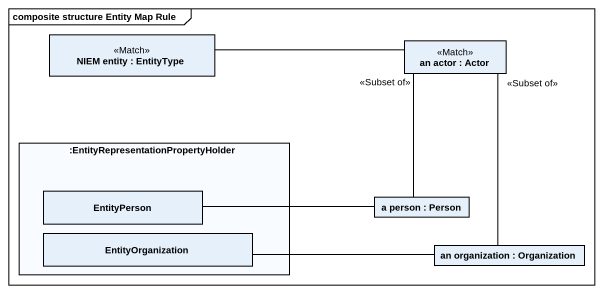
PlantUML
@startuml
mainframe composite structure Entity Map Rule
rectangle "NIEM entity : EntityType" as NIEM_entity <<Match>>
rectangle "an actor : Actor" as an_actor <<Match>>
rectangle ":EntityRepresentationPropertyHolder" as EntityRepresentationProperty {
  rectangle EntityPerson
  rectangle EntityOrganization
}
rectangle "a person : Person" as a_person
rectangle "an organization : Organization" as an_organization
NIEM_entity -right- an_actor
EntityPerson -right- a_person
a_person -up- "<<Subset of>>" an_actor
EntityOrganization -right- an_organization
an_organization -up- "<<Subset of>>" an_actor
@enduml
